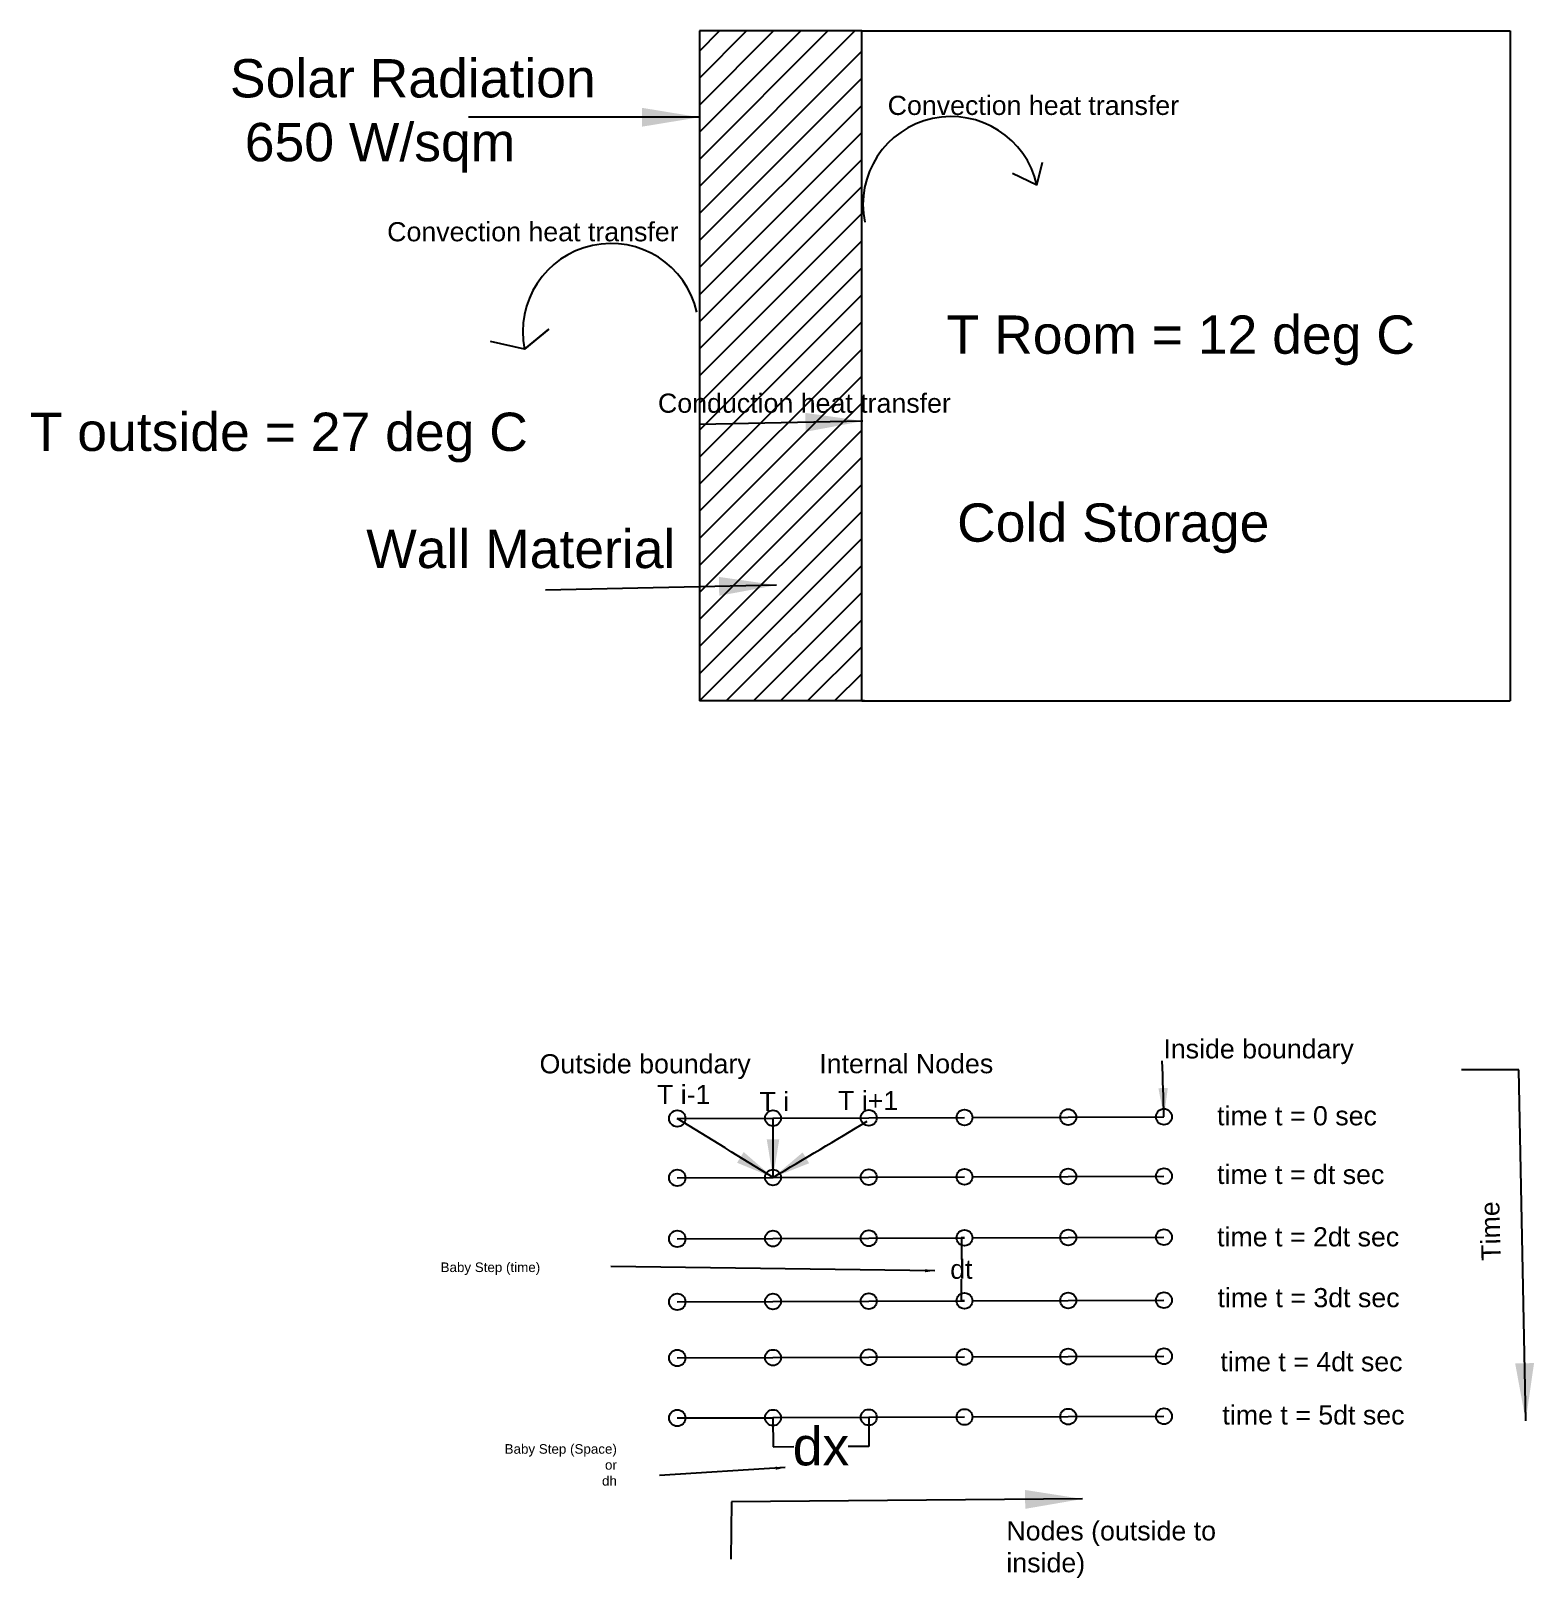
# Model space of a CAD drawing. Header units: inches. Extents: x -4338 to 3511, y -4582 to 3500.
import ezdxf

# ---------------------------------------------------------------- set-up
doc = ezdxf.new("R2010")
doc.units = ezdxf.units.IN
doc.header["$MEASUREMENT"] = 0
doc.styles.get("Standard").update_dxf_attribs({"font": 'arial.ttf'})
doc.dimstyles.get("Standard").update_dxf_attribs({"dimtxt": 0.18, "dimasz": 0.18, "dimexe": 0.18, "dimexo": 0.0625, "dimgap": 0.09, "dimtad": 0, "dimtih": 1, "dimtoh": 1, "dimdec": 4, "dimzin": 0, "dimdsep": 46, "dimtxsty": 'Standard', "dimcen": 0.09, "dimadec": 0, "dimazin": 0, "dimtfac": 1, "dimtdec": 4, "dimtofl": 0, "dimtmove": 0, "dimatfit": 3, "dimfxl": 1, "dimtolj": 1, "dimtzin": 0, "dimarcsym": 0})

# ---------------------------------------------------------------- blocks, each defined once
blk = doc.blocks.new('node')
blk.add_line((-963.2, -2181.2), (-463.2, -2179.5))
blk.add_circle((-463.2, -2179.5), 41.6)
blk = doc.blocks.new('*D4')
at = {"color": 0, "lineweight": -2, "transparency": 16777216}
for p, q in [((-463.2, -3744.1), (-462.6, -3895.9)), ((36.8, -3742.3), (37.4, -3894.1)), ((-462.5, -3895.7), (-354.5, -3895.3)), ((37.2, -3893.9), (-70.8, -3894.3))]:
    blk.add_line(p, q, dxfattribs=at)
at = {"color": 0, "transparency": 16777216}
for points in [[(-462.5, -3895.6), (-462.5, -3895.7), (-462.6, -3895.7)], [(37.2, -3893.9), (37.2, -3893.9), (37.4, -3893.9)]]:
    blk.add_solid(points, dxfattribs=at)
at = {"layer": 'Defpoints', "color": 0, "transparency": 16777216}
for p in [(-463.2, -3744), (36.8, -3742.3), (37.4, -3893.9)]:
    blk.add_point(p, dxfattribs=at)
at = {"color": 0, "transparency": 16777216, "insert": (-212.6, -3894.8), "char_height": 0.18, "attachment_point": 5}
blk.add_mtext('\\A1;{\\H1111.11111x;dx}', dxfattribs=at)
blk = doc.blocks.new('*D5')
at = {"color": 0, "lineweight": -2, "transparency": 16777216}
for p, q in [((536.8, -2804.7), (520.2, -2804.7)), ((520.4, -2804.9), (520.4, -2918.4)), ((520.4, -3133.6), (520.4, -3020.2)), ((536.8, -3133.8), (520.2, -3133.8))]:
    blk.add_line(p, q, dxfattribs=at)
at = {"color": 0, "transparency": 16777216}
for points in [[(520.3, -2804.9), (520.4, -2804.9), (520.4, -2804.7)], [(520.3, -3133.6), (520.4, -3133.6), (520.4, -3133.8)]]:
    blk.add_solid(points, dxfattribs=at)
at = {"layer": 'Defpoints', "color": 0, "transparency": 16777216}
for p in [(536.8, -2804.7), (520.4, -3133.8), (536.8, -3133.8)]:
    blk.add_point(p, dxfattribs=at)
at = {"color": 0, "transparency": 16777216, "insert": (520.4, -2969.3), "char_height": 0.18, "attachment_point": 5}
blk.add_mtext('\\A1;{\\H555.55556x;dt}', dxfattribs=at)

msp = doc.modelspace()

# ---------------------------------------------------------------- hatches: boundary and pattern name
h = msp.add_hatch()
h.set_pattern_fill('ANSI31', color=256, scale=800)
h.paths.add_polyline_path([(0, 3500), (-847.75092, 3500), (-847.75092, 0), (0, 0)])

# ---------------------------------------------------------------- linework, layer by layer
for p, q in [((-0.03, 3500), (-847.75092, 3500)), ((-847.75092, 3500), (-847.75092, 0)), ((0, 3500), (-0.03, 3500)), ((0, 0), (0, 3500)), ((0, 3500), (3387.04042, 3500)), ((3387.04042, 3500), (3387.04042, 0)), ((915.39819, 2694.54608), (787.01576, 2755.55866)), ((915.39819, 2694.54608), (943.91146, 2815.14781)), ((-1760.12377, 1837.56309), (-1633.04928, 1942.63777)), ((-1633.04928, 1942.63777), (-1760.12377, 1837.56309)), ((-1760.12377, 1837.56309), (-1937.88806, 1878.49476)), ((14.08491, 0), (-847.75092, 0)), ((0, 0), (14.08491, 0)), ((14.08491, 0), (3387.04042, 0))]:
    msp.add_line(p, q)
for centre in [(-963.17146, -2181.21306), (-963.17146, -2491.23286), (-963.17146, -2810.00945), (-963.17146, -3139.06914), (-963.17146, -3432.13793), (-963.17146, -3745.77294)]:
    msp.add_circle(centre, 42.98882)
for centre in [(466.76282, 2592.85708), (-1309.40898, 1929.59853)]:
    msp.add_arc(centre, 460.01559, 12.771038166, 191.541067701)

# ---------------------------------------------------------------- block references
for p in [(0, 0), (499.9969, 1.75963), (999.99381, 3.51925), (1541.63391, 5.42543), (2041.63081, 7.18506), (0, -310.0198), (499.9969, -308.26018), (999.99381, -306.50055), (1541.63391, -304.59437), (2041.63081, -302.83475), (0, -628.79639), (499.9969, -627.03676), (999.99381, -625.27714), (1541.63391, -623.37096), (2041.63081, -621.61133), (0, -957.85608), (499.9969, -956.09646), (999.99381, -954.33683), (1541.63391, -952.43066), (2041.63081, -950.67103), (0, -1250.92487), (499.9969, -1249.16525), (999.99381, -1247.40562), (1541.63391, -1245.49944), (2041.63081, -1243.73982), (0, -1564.55988), (499.9969, -1562.80025), (999.99381, -1561.04063), (1541.63391, -1559.13445), (2041.63081, -1557.37482)]:
    msp.add_blockref('node', p)

# ---------------------------------------------------------------- texts
at = {"attachment_point": 1}
for s, width, heights, insert, char_height in [('Solar Radiation\\P 650 W/sqm', 4030.892047, [0], (-3299.26226, 3352.6645), 200), ('Convection heat transfer', 4030.892047, [0], (135.65679, 3161.11094), 100), ('Convection heat transfer', 4030.892047, [0], (-2478.04077, 2501.11315), 100), ('T Room = 12 deg C', 4030.892047, [0], (443.3898, 2013.59801), 200), ('Conduction heat transfer', 4030.892047, [0], (-1063.93188, 1605.56551), 100), ('T outside = 27 deg C', 4030.892047, [0], (-4344.58038, 1505.95594), 200), ('Cold Storage', 4030.892047, [0], (498.25687, 1031.76816), 200), ('Wall Material', 4030.892047, [0], (-2587.32018, 894.21073), 200), ('Inside boundary', 1149.3396415, [74.39815], (1575.44702, -1767.42474), 100), ('Outside boundary', 1149.3396415, [74.39815], (-1682.25218, -1845.3544), 100), ('Internal Nodes', 1149.3396415, [74.39815], (-221.65011, -1844.84531), 100), ('T i-1', 309.8501277, [54.65579], (-1069.3183, -2005.86541), 100), ('T i', 309.8501277, [54.65579], (-533.64306, -2042.60627), 100), ('T i+1', 309.8501277, [54.65579], (-123.77462, -2037.67061), 100), ('time t = 0 sec', 4030.892047, [0], (1856.00205, -2117.00174), 100), ('time t = dt sec', 4030.892047, [0], (1856.00205, -2423.34553), 100), ('time t = 2dt sec', 4030.892047, [0], (1856.00205, -2749.25895), 100), ('time t = 3dt sec', 4030.892047, [0], (1857.93186, -3067.00455), 100), ('time t = 4dt sec', 4030.892047, [0], (1873.39432, -3401.84917), 100), ('time t = 5dt sec', 4030.892047, [0], (1883.70257, -3680.02776), 100)]:
    msp.add_mtext_dynamic_manual_height_columns(s, width=width, gutter_width=1, heights=heights, dxfattribs=dict(at, insert=insert, char_height=char_height))
at = {"attachment_point": 6}
for s, insert, char_height in [('\\A1;Soalr\\Pdsf', (-2054.25025, 0), 0.18), ('\\A1;', (578.37243, -1865.76782), 0.18), ('\\A1;Time', (3131.91836, -1927.49619), 0.18), ('\\A1;', (-963.26146, -2181.21306), 0.18), ('\\A1;Time', (-1990.84158, -2314.59914), 0.18), ('\\A1;Soalr\\Pdsf', (-1651.60287, -2444.06078), 0.18), ('\\A1;Baby Step (time)', (-1678.93501, -2965.89671), 50), ('\\A1;', (-1893.33702, -3354.80787), 0.18), ('\\A1;Baby Step (Space) \\Por \\Pdh', (-1278.52012, -3991.14977), 50), ('\\A1;', (-1055.43694, -4045.71286), 0.18)]:
    msp.add_mtext(s, dxfattribs=dict(at, insert=insert, char_height=char_height))
at = {"insert": (3237.12379, -2925.61983), "char_height": 100, "attachment_point": 1, "rotation": 91.397906866}
msp.add_mtext_dynamic_manual_height_columns('Time', width=1149.3396415, gutter_width=1, heights=[74.39815], dxfattribs=at)
note = msp.add_mtext_dynamic_manual_height_columns('Nodes (outside to ', width=1149.3396415, gutter_width=1, heights=[74.39815, 0], dxfattribs=dict(insert=(-394.83708, -4285.11259), char_height=100, attachment_point=1))
for column, words in zip(note.columns.linked_columns, ['inside)']):
    column.text = words

# ---------------------------------------------------------------- dimensions: what is measured, and where the dimension line sits
dim = msp.add_linear_dim(base=(520.37038, -3133.79027), p1=(536.81925, -2804.73057), p2=(536.81925, -3133.79027), angle=90, text='{\\H555.55556x;dt}', dimstyle='Standard')
dim.commit()
dim.dimension.update_dxf_attribs({"geometry": '*D5', "text_midpoint": (520.37038, -2969.26042)})
dim = msp.add_aligned_dim(p1=(-463.17456, -3744.01331), p2=(36.82234, -3742.25368), distance=-151.65827, text='{\\H1111.11111x;dx}', dimstyle='Standard')
dim.commit()
dim.dimension.update_dxf_attribs({"geometry": '*D4', "text_midpoint": (-212.64238, -3894.79083)})

# ---------------------------------------------------------------- leaders
at = {"annotation_type": 0, "has_hookline": 1, "hookline_direction": 1}
for points, override, text_width in [([(-847.75092, 3049.12321), (-2054.16025, 3049.12321)], {"dimscale": 0, "dimasz": 300}, 0.57917), ([(-445.10354, 605.06244), (-1651.51287, 579.32809)], {"dimscale": 0, "dimasz": 300}, 0.57917), ([(3467.67306, -3759.78321), (3432.00836, -1927.49619), (3132.00836, -1927.49619)], {"dimasz": 300}, 0.54246)]:
    msp.add_leader(points, dimstyle='Standard', override=override, dxfattribs=dict(at, text_width=text_width))
for points, override in [([(6.55188, 1461.82655), (-847.75092, 1443.60311)], {"dimscale": 0, "dimasz": 300}), ([(381.50036, -2976.78421), (-1309.70137, -2955.18285)], {"dimasz": 50}), ([(-399.76039, -4005.18261), (-1055.34694, -4045.71286)], {"dimasz": 50})]:
    msp.add_leader(points, dimstyle='Standard', override=override)
at = {"path_type": 1}
for points, override in [([(1578.45625, -2172.26838), (1569.96435, -1880.44228)], {"dimasz": 150}), ([(-463.17456, -2489.47324), (-963.17146, -2181.21306)], {"dimasz": 200}), ([(-463.17456, -2489.47324), (-463.17456, -2179.45343)], {"dimasz": 200}), ([(-463.17456, -2489.47324), (28.33046, -2195.88752)], {"dimasz": 200})]:
    msp.add_leader(points, dimstyle='Standard', override=override, dxfattribs=at)
at = {"annotation_type": 0, "has_hookline": 1, "hookline_direction": 1, "text_width": 0.54246, "horizontal_direction": (0.011631, 0.999932, 0)}
msp.add_leader([(1153.50068, -4168.6639), (-679.07722, -4183.01572), (-682.56637, -4482.99543)], dimstyle='Standard', override={"dimasz": 300}, dxfattribs=at)

doc.saveas('drawing.dxf')
